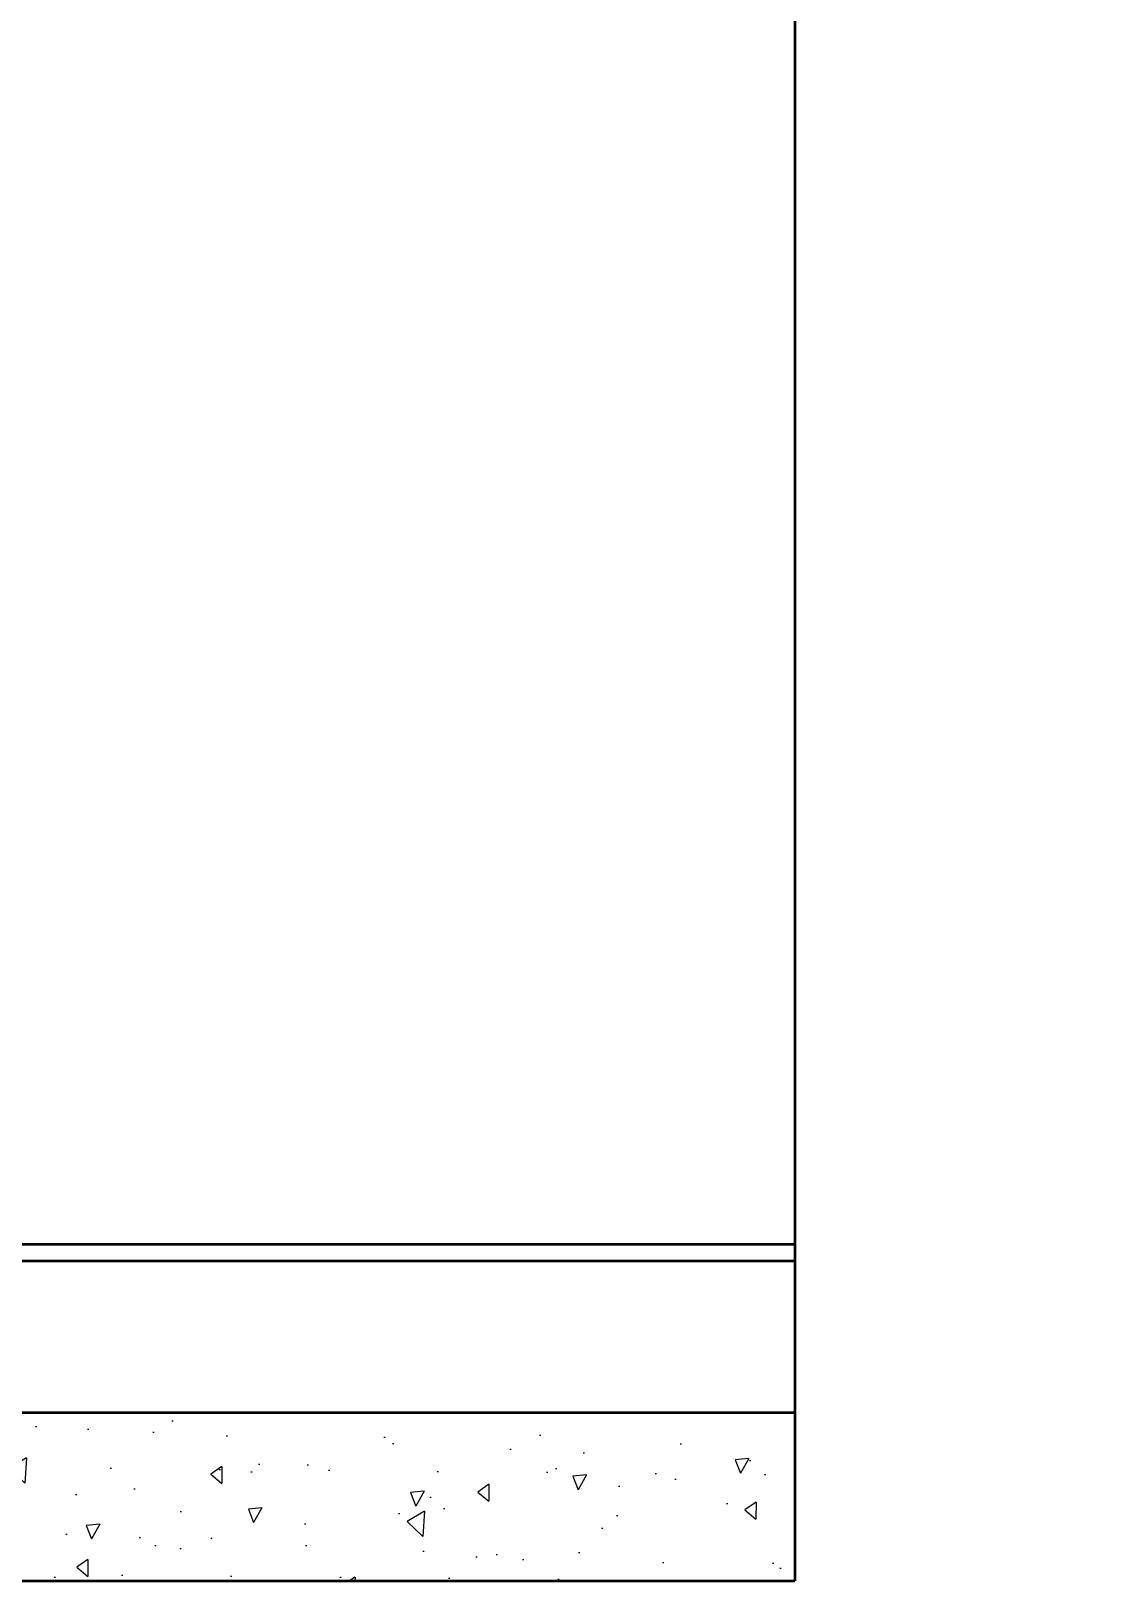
# Model space of a CAD drawing. Header units: millimetres. Extents: x 0 to 42050, y 0 to 29700.
# Drawn here: x 18904 to 20188, y 20152 to 21994 of the extents above; entities that cross this region are included whole.
import ezdxf

# ---------------------------------------------------------------- set-up
doc = ezdxf.new("R2010")
doc.units = ezdxf.units.MM
doc.header["$LTSCALE"] = 50
for name, color, linetype, lineweight in [('Hatch', 7, 'Continuous', 18), ('Symbol', 7, 'Continuous', 18), ('Visible', 7, 'Continuous', 35)]:
    doc.layers.add(name, color=color, linetype=linetype, lineweight=lineweight)
doc.styles.add('Note Text', font='arial.ttf')

# ---------------------------------------------------------------- blocks, each defined once
blk = doc.blocks.new('Balloon19')
at = {"layer": 'Symbol'}
for p, q in [((376.676, 448.713), (392.5, 448.713)), ((366.47, 433.116), (374.231, 442.124)), ((376.676, 441.213), (392.5, 441.213)), ((366.092, 433.442), (364.839, 431.222)), ((366.849, 432.789), (366.092, 433.442)), ((366.47, 433.116), (364.839, 431.222)), ((364.839, 431.222), (366.849, 432.789))]:
    blk.add_line(p, q, dxfattribs=at)
at = {"layer": 'Symbol', "flags": 128}
blk.add_lwpolyline([(366.092, 433.442), (364.839, 431.222), (366.849, 432.789), (366.092, 433.442)], dxfattribs=at)
at = {"layer": 'Symbol'}
blk.add_circle((400, 444.963), 3.75, dxfattribs=at)
for centre, start, end in [((376.676, 444.963), 90, 270), ((392.5, 444.963), 270, 90)]:
    blk.add_arc(centre, 3.75, start, end, dxfattribs=at)
blk.add_solid([(366.092, 433.442), (364.839, 431.222), (366.849, 432.789), (366.092, 433.442)], dxfattribs=at)
at = {"layer": 'Symbol', "char_height": 2.5, "attachment_point": 5, "style": 'Note Text'}
for s, insert in [('IS1.C1.HW03', (384.588, 444.984)), ('22', (400, 444.963))]:
    blk.add_mtext(s, dxfattribs=dict(at, insert=insert))

msp = doc.modelspace()

# ---------------------------------------------------------------- hatches: boundary and pattern name
at = {"layer": 'Hatch'}
h = msp.add_hatch(dxfattribs=at)
h.set_pattern_fill('AR-CONC', color=256, scale=26.916384, angle=219.77261, style=0)
h.set_pattern_definition([(269.7726, (0, 0), (-159.1899, -110.52705), [20.1873, -222.0602]), (214.7726, (0, 0), (158.2285, -131.7185), [16.1498, -177.6481]), (320.22406, (-13.27, -9.21), (-0.9614, -242.2455), [17.1566, -188.7221]), (265.9568, (34.44, -41.38), (-249.2888, -149.5321), [30.281, -333.0903]), (316.4082, (13.67, -53.84), (-25.6207, -362.4668), [25.7348, -283.0833]), (210.9568, (34.44, -41.38), (-25.6207, -362.4668), [24.2247, -266.4722]), (240.7726, (5.14, -48.25), (-192.8152, -19.4923), [20.1873, -222.0602]), (185.7726, (5.14, -48.25), (74.5314, -191.9143), [16.1498, -177.6481]), (291.22406, (-10.93, -49.88), (-118.2838, -211.4066), [17.1566, -188.7221]), (257.2726, (0, 0), (54.80724, -70.96178), [0, -175.49482, 0, -180.33977, 0, -178.32105]), (227.2726, (0, 0), (13.49303, -126.8939), [0, -102.8206, 0, -171.45737, 0, -67.96387]), (187.2726, (46.13, 38.4), (-114.31915, -87.25576), [0, -67.29096, 0, -209.9478, 0, -278.58458]), (177.2726, (66.82, 55.62), (-103.4099, -121.1314), [0, -87.47825, 0, -139.4269, 0, -197.8354])])
h.paths.add_polyline_path([(17677.44, 20352.33), (17176.08, 20352.33), (16451.08, 20352.33), (16451.08, 20152.33), (19811.78, 20152.33), (19811.78, 20352.33), (17857.44, 20352.33), (17842.44, 20352.33), (17692.44, 20352.33)])

# ---------------------------------------------------------------- linework, layer by layer
at = {"layer": 'Visible', "color": 9, "true_color": 0xc0c0c0}
for p, q in [((19811.78, 26112.33), (19811.78, 20552.33)), ((19811.78, 20552.33), (17879.17, 20552.33)), ((19811.78, 20532.33), (17853.26, 20532.33)), ((19811.78, 20532.33), (19811.78, 20352.33)), ((19811.78, 20352.33), (17857.44, 20352.33)), ((19811.78, 20352.33), (19811.78, 20152.33)), ((16451.08, 20152.33), (19811.78, 20152.33))]:
    msp.add_line(p, q, dxfattribs=at)
msp.add_rational_spline([(19811.78, 20552.33), (19811.78, 20542.13), (19811.78, 20532.33)], [1, 1.0001095021, 1], degree=2, dxfattribs=at)

# ---------------------------------------------------------------- block references
at = {"layer": 'Symbol', "xscale": 50, "yscale": 50, "zscale": 50}
msp.add_blockref('Balloon19', (0, 0), dxfattribs=at)

doc.saveas('drawing.dxf')
